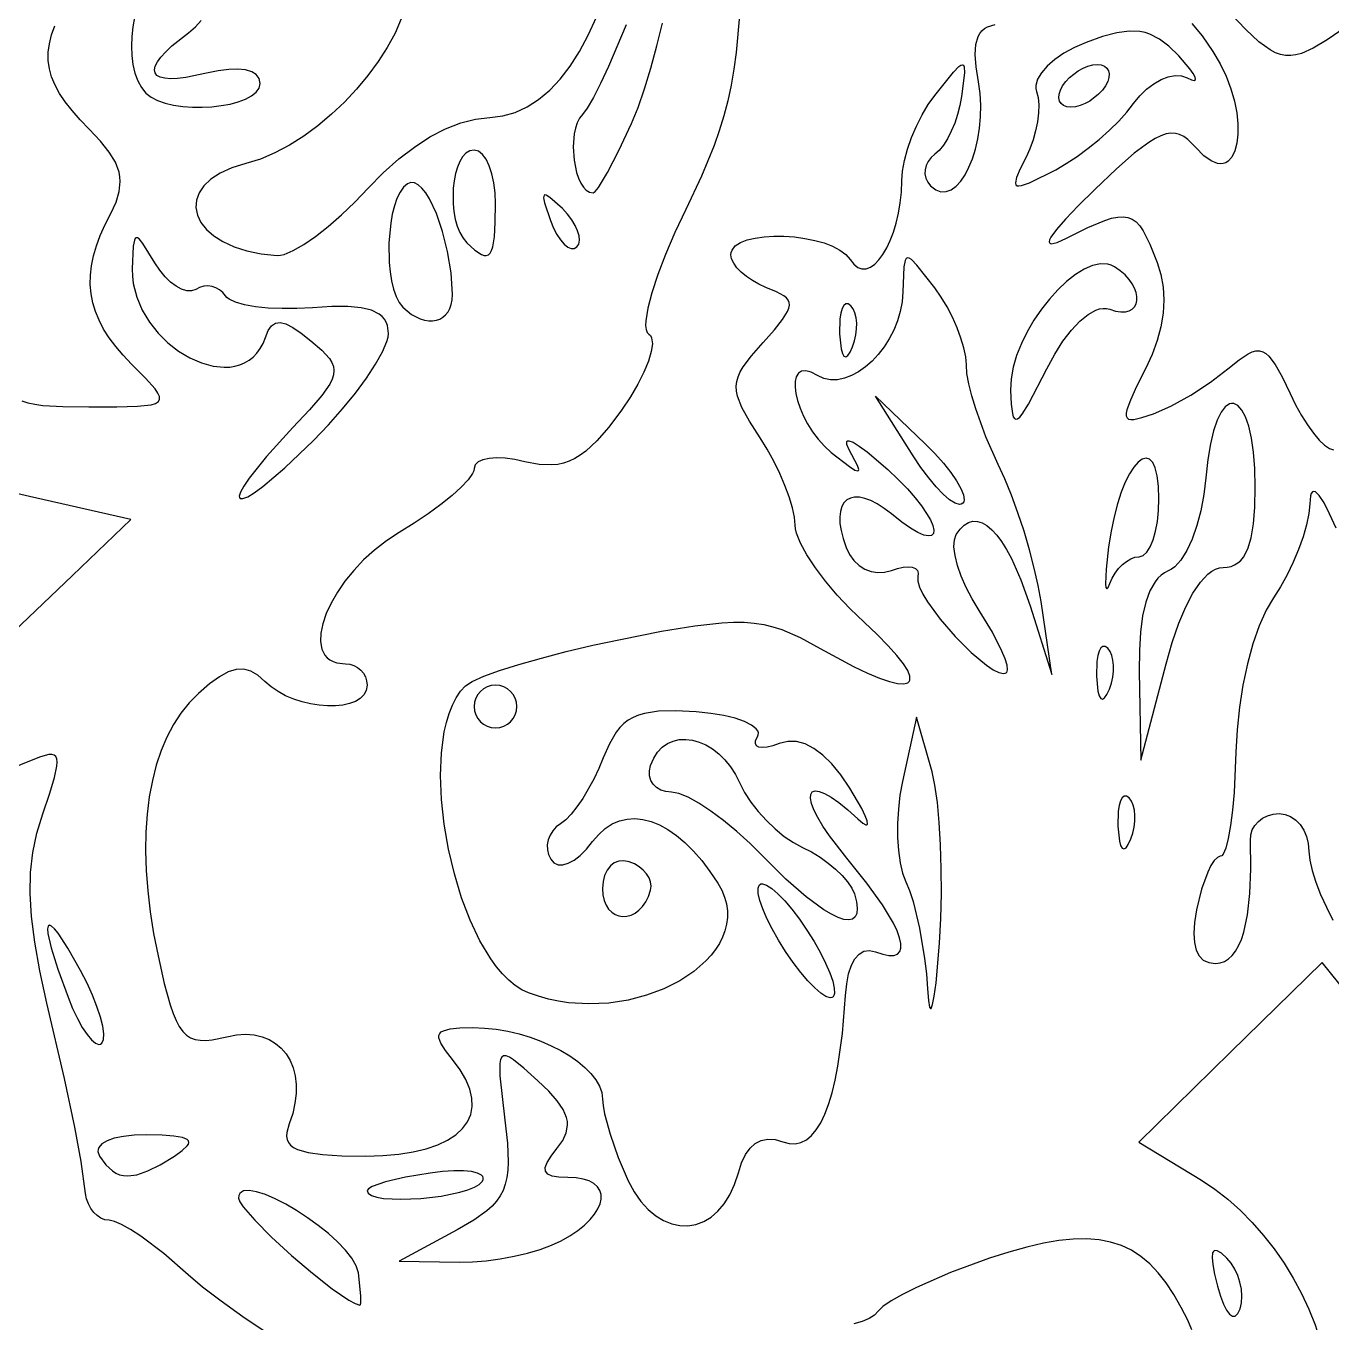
# Model space of a CAD drawing. Header units: millimetres. Extents: x -3.08 to 4.09, y 0 to 4.57.
# Drawn here: x -0.166 to 0.512, y 0.402 to 1.075 of the extents above; entities that cross this region are included whole.
import ezdxf

# ---------------------------------------------------------------- set-up
doc = ezdxf.new("R2010")
doc.units = ezdxf.units.MM

msp = doc.modelspace()

# ---------------------------------------------------------------- linework, layer by layer
at = {"flags": 128}
for points in [[(-0.109754, 1.079991), (-0.11063, 1.075067), (-0.111154, 1.070058), (-0.11131, 1.06506), (-0.111086, 1.06017), (-0.110467, 1.055485), (-0.109441, 1.051103), (-0.107992, 1.04712), (-0.106108, 1.043635), (-0.103775, 1.040743), (-0.101093, 1.038636), (-0.097715, 1.036897), (-0.093762, 1.035516), (-0.089352, 1.034483), (-0.084607, 1.033789), (-0.079646, 1.033423), (-0.074588, 1.033376), (-0.069554, 1.033637), (-0.064663, 1.034197), (-0.060036, 1.035045), (-0.055791, 1.036173), (-0.05205, 1.037569), (-0.048931, 1.039224), (-0.046555, 1.041129), (-0.045042, 1.043273), (-0.044511, 1.045646)], [(0.204339, 1.080961), (0.202652, 1.061832), (0.201458, 1.053097), (0.200003, 1.044772), (0.198266, 1.036753), (0.196227, 1.028932), (0.193864, 1.021203), (0.191157, 1.013461), (0.184629, 0.99751), (0.176475, 0.980229), (0.170851, 0.968332), (0.165987, 0.956996), (0.161965, 0.946486), (0.158863, 0.937066), (0.15676, 0.929001), (0.155735, 0.922557), (0.155652, 0.920025), (0.155869, 0.917998), (0.156394, 0.916509), (0.157239, 0.91559), (0.158109, 0.914802), (0.158712, 0.913696), (0.159149, 0.91061), (0.158607, 0.906495), (0.157142, 0.901512), (0.154813, 0.895822), (0.151677, 0.889588), (0.147791, 0.882971), (0.143212, 0.876132), (0.136541, 0.867239), (0.130402, 0.860153), (0.124584, 0.854762), (0.12173, 0.852668), (0.118878, 0.850956), (0.116002, 0.849613), (0.113076, 0.848624), (0.110074, 0.847975), (0.106969, 0.847653), (0.100348, 0.847934), (0.093003, 0.849354), (0.087698, 0.850475), (0.082749, 0.851118), (0.078265, 0.851298), (0.074354, 0.851029), (0.071124, 0.850326), (0.068683, 0.849203), (0.067139, 0.847675), (0.0666, 0.845757), (0.066399, 0.844596), (0.065807, 0.843234), (0.063532, 0.839975), (0.059935, 0.836116), (0.055177, 0.831793), (0.049416, 0.827143), (0.042811, 0.822302), (0.035524, 0.817405), (0.027712, 0.81259), (0.021099, 0.808286), (0.014937, 0.803497), (0.009267, 0.798328), (0.004133, 0.792885), (-0.000422, 0.787272), (-0.004356, 0.781594), (-0.007626, 0.775958), (-0.010188, 0.770468), (-0.011999, 0.76523), (-0.013018, 0.760349), (-0.0132, 0.75593), (-0.012503, 0.752078), (-0.010884, 0.748899), (-0.009716, 0.747595), (-0.008301, 0.746498), (-0.006633, 0.745622), (-0.004709, 0.74498), (-0.000066, 0.744451), (0.002166, 0.744224), (0.004248, 0.743574), (0.006135, 0.742547), (0.007781, 0.741187), (0.009141, 0.739541), (0.010168, 0.737654), (0.010818, 0.735572), (0.011045, 0.73334), (0.010624, 0.730655), (0.009418, 0.72836), (0.007513, 0.72645), (0.004993, 0.724923), (0.001945, 0.723776), (-0.001546, 0.723005), (-0.005395, 0.722607), (-0.009516, 0.72258), (-0.013823, 0.722919), (-0.018232, 0.723622), (-0.022657, 0.724685), (-0.027012, 0.726106), (-0.031211, 0.72788), (-0.03517, 0.730006), (-0.038803, 0.73248), (-0.042025, 0.735298), (-0.045711, 0.738513), (-0.049332, 0.740631), (-0.053006, 0.74163), (-0.056856, 0.741489), (-0.061002, 0.740185), (-0.065566, 0.737697), (-0.070667, 0.734001), (-0.076427, 0.729076), (-0.081219, 0.724244), (-0.085559, 0.718837), (-0.089446, 0.712874), (-0.092877, 0.706371), (-0.09585, 0.699349), (-0.09836, 0.691823), (-0.100407, 0.683812), (-0.101986, 0.675335), (-0.103096, 0.666408), (-0.103733, 0.65705), (-0.103895, 0.647279), (-0.10358, 0.637113), (-0.102783, 0.62657), (-0.101503, 0.615667), (-0.099738, 0.604422), (-0.097483, 0.592854), (-0.094242, 0.578479), (-0.091208, 0.567365), (-0.089683, 0.562929), (-0.088104, 0.559186), (-0.086439, 0.556094), (-0.084651, 0.553613), (-0.082707, 0.551701), (-0.080571, 0.550319), (-0.078209, 0.549424), (-0.075586, 0.548977), (-0.072668, 0.548936), (-0.069418, 0.54926), (-0.061788, 0.55084), (-0.056752, 0.551799), (-0.052007, 0.552099), (-0.047577, 0.551773), (-0.043485, 0.550853), (-0.039756, 0.549374), (-0.036413, 0.547367), (-0.033479, 0.544866), (-0.030978, 0.541904), (-0.028933, 0.538514), (-0.027369, 0.534728), (-0.026308, 0.530581), (-0.025775, 0.526104), (-0.025792, 0.52133), (-0.026384, 0.516294), (-0.027574, 0.511027), (-0.029386, 0.505562), (-0.030625, 0.501066), (-0.030721, 0.499135), (-0.030439, 0.497403), (-0.029758, 0.495862), (-0.028656, 0.494503), (-0.027112, 0.493315), (-0.025104, 0.492291), (-0.019614, 0.490697), (-0.012015, 0.489648), (-0.002134, 0.489072), (0.010198, 0.488896), (0.019222, 0.489141), (0.027503, 0.489863), (0.035023, 0.491042), (0.041763, 0.492659), (0.047706, 0.494695), (0.052833, 0.497128), (0.057128, 0.49994), (0.060573, 0.503111), (0.063148, 0.506621), (0.064838, 0.51045), (0.065623, 0.51458), (0.065487, 0.518989), (0.06441, 0.523659), (0.062376, 0.52857), (0.059367, 0.533701), (0.055364, 0.539034), (0.051707, 0.543696), (0.04935, 0.547424), (0.048355, 0.550313), (0.048387, 0.551473), (0.048783, 0.55246), (0.04955, 0.553285), (0.050696, 0.553962), (0.054155, 0.554915), (0.059223, 0.555417), (0.065962, 0.555562), (0.071995, 0.55534), (0.078049, 0.554693), (0.084066, 0.553653), (0.08999, 0.552251), (0.095764, 0.550517), (0.101332, 0.548484), (0.106638, 0.546182), (0.111625, 0.543642), (0.116236, 0.540895), (0.120416, 0.537973), (0.124108, 0.534906), (0.127255, 0.531726), (0.1298, 0.528464), (0.131689, 0.52515), (0.132863, 0.521816), (0.133267, 0.518493), (0.13354, 0.515089), (0.134322, 0.510795), (0.137194, 0.500232), (0.141447, 0.488196), (0.146642, 0.476076), (0.149756, 0.470288), (0.153206, 0.465326), (0.156932, 0.461186), (0.160875, 0.457864), (0.164977, 0.455356), (0.16918, 0.453657), (0.173424, 0.452763), (0.177651, 0.45267), (0.181802, 0.453373), (0.185818, 0.454869), (0.18964, 0.457153), (0.19321, 0.460221), (0.19647, 0.464068), (0.19936, 0.46869), (0.201821, 0.474083), (0.203795, 0.480243)], [(-0.044511, 1.045646), (-0.045002, 1.048233), (-0.046445, 1.05029), (-0.048788, 1.051808), (-0.051983, 1.052777), (-0.05598, 1.05319), (-0.060729, 1.053036), (-0.066182, 1.052307), (-0.072288, 1.050993), (-0.08295, 1.0488), (-0.087296, 1.048293), (-0.090981, 1.048164), (-0.093997, 1.048402), (-0.096341, 1.048996), (-0.098007, 1.049935), (-0.098992, 1.051208), (-0.099288, 1.052804), (-0.098893, 1.054712), (-0.0978, 1.05692), (-0.096005, 1.059419), (-0.093503, 1.062196), (-0.090289, 1.065241), (-0.081705, 1.07209), (-0.078066, 1.075126), (-0.075148, 1.078324)], [(0.028818, 1.079211), (0.025557, 1.071854), (0.021531, 1.064452), (0.016816, 1.057088), (0.011486, 1.049846), (0.005616, 1.042812), (-0.000719, 1.03607), (-0.007445, 1.029703), (-0.014487, 1.023798), (-0.02177, 1.018437), (-0.029219, 1.013705), (-0.03676, 1.009688), (-0.044317, 1.006468), (-0.051816, 1.004132), (-0.059096, 1.001883), (-0.065141, 0.999159), (-0.06998, 0.996042), (-0.073638, 0.992611), (-0.076145, 0.988948), (-0.077527, 0.985133), (-0.077812, 0.981248), (-0.077028, 0.977373), (-0.075202, 0.973589), (-0.072361, 0.969977), (-0.068533, 0.966617), (-0.063746, 0.963591), (-0.058027, 0.960979), (-0.051403, 0.958862), (-0.043902, 0.957321), (-0.035552, 0.956437), (-0.033904, 0.956533), (-0.031969, 0.95699), (-0.027339, 0.958916), (-0.021855, 0.962072), (-0.01571, 0.966316), (-0.009099, 0.971503), (-0.002214, 0.977492), (0.00475, 0.984138), (0.0116, 0.991298)], [(0.0116, 0.991298), (0.019471, 0.999364), (0.027495, 1.006521), (0.035601, 1.01273), (0.043717, 1.017948), (0.051772, 1.022133), (0.059696, 1.025244), (0.067417, 1.027239), (0.074864, 1.028076), (0.081509, 1.028842), (0.087945, 1.030665), (0.094157, 1.033519), (0.100129, 1.037378), (0.105847, 1.042217), (0.111296, 1.048011), (0.116461, 1.054733), (0.121326, 1.062357), (0.125878, 1.070859), (0.1301, 1.080213)], [(0.518748, 1.07472), (0.509531, 1.068298), (0.502267, 1.064054), (0.496073, 1.061302), (0.493253, 1.06052), (0.490551, 1.060152), (0.487918, 1.060213), (0.485304, 1.060715), (0.482658, 1.061673), (0.479932, 1.063101), (0.474037, 1.067419), (0.467221, 1.073782), (0.459087, 1.082298)], [(-0.111177, 0.900007), (-0.115566, 0.904617), (-0.119448, 0.909177), (-0.122826, 0.913707), (-0.125703, 0.918225), (-0.12808, 0.92275), (-0.129961, 0.9273), (-0.131348, 0.931893), (-0.132243, 0.936548), (-0.13265, 0.941284), (-0.132572, 0.94612), (-0.132009, 0.951073), (-0.130966, 0.956163), (-0.129445, 0.961408), (-0.127448, 0.966826), (-0.124979, 0.972436), (-0.122038, 0.978257), (-0.119253, 0.984166), (-0.117573, 0.989602), (-0.117042, 0.994738), (-0.117221, 0.997247), (-0.117703, 0.999746), (-0.119601, 1.0048), (-0.122779, 1.010073), (-0.12728, 1.015737), (-0.13315, 1.021965), (-0.137909, 1.026904), (-0.142063, 1.031623), (-0.145616, 1.036162), (-0.14857, 1.040564), (-0.150928, 1.044868), (-0.152693, 1.049117), (-0.153867, 1.05335), (-0.154453, 1.057609), (-0.154455, 1.061935), (-0.153875, 1.066369), (-0.152715, 1.070952), (-0.15098, 1.075725)], [(0.203795, 0.480243), (0.205442, 0.485381), (0.207461, 0.489634), (0.209844, 0.492998), (0.212583, 0.495467), (0.21567, 0.497035), (0.219096, 0.497698), (0.222853, 0.497449), (0.226934, 0.496284), (0.230216, 0.495385), (0.233342, 0.495263), (0.236309, 0.495911), (0.239115, 0.497326), (0.241759, 0.499502), (0.244237, 0.502433), (0.246548, 0.506115), (0.248689, 0.510543), (0.250658, 0.515711), (0.252453, 0.521615), (0.254071, 0.528248), (0.25551, 0.535607), (0.257843, 0.552478), (0.259434, 0.572187), (0.260033, 0.578308), (0.261063, 0.583562), (0.2625, 0.587914), (0.264319, 0.59133), (0.266497, 0.593772), (0.269008, 0.595207), (0.271828, 0.595598), (0.274934, 0.594909), (0.278787, 0.593642), (0.281976, 0.593035), (0.284507, 0.593071), (0.286385, 0.593731), (0.287616, 0.594996), (0.288205, 0.596848), (0.288158, 0.599269), (0.287481, 0.602239), (0.286179, 0.605742), (0.284259, 0.609757), (0.278584, 0.619253), (0.270502, 0.63058), (0.260059, 0.64359), (0.251051, 0.655161), (0.247654, 0.660208), (0.244983, 0.664716), (0.243026, 0.668649), (0.241775, 0.671973), (0.241219, 0.674651), (0.241347, 0.676649), (0.24215, 0.677931), (0.243618, 0.678462), (0.245741, 0.678206), (0.248508, 0.677129), (0.25191, 0.675195), (0.255936, 0.672368), (0.260577, 0.668613), (0.265823, 0.663896), (0.268403, 0.661715), (0.270062, 0.66086), (0.270551, 0.660909), (0.270817, 0.661264), (0.270686, 0.662863), (0.269685, 0.665589), (0.267832, 0.669378), (0.261642, 0.679882), (0.256961, 0.686713), (0.252291, 0.69243), (0.247641, 0.697028), (0.243021, 0.7005), (0.238441, 0.702838), (0.233912, 0.704038), (0.229443, 0.704092), (0.225045, 0.702993), (0.221628, 0.701842), (0.218688, 0.701172), (0.216272, 0.700968), (0.214427, 0.701217), (0.213199, 0.701903), (0.212635, 0.703014), (0.212781, 0.704535), (0.213684, 0.706451), (0.214129, 0.707507), (0.214174, 0.708562), (0.213835, 0.709609), (0.213129, 0.710641), (0.210677, 0.712634), (0.206951, 0.714489), (0.20208, 0.716153), (0.196195, 0.717572), (0.189427, 0.718694), (0.181906, 0.719465), (0.171192, 0.719996), (0.162344, 0.719782), (0.155098, 0.718694), (0.151993, 0.71778), (0.149191, 0.716599), (0.146657, 0.715133), (0.144359, 0.713366), (0.142264, 0.711283), (0.14034, 0.708865), (0.136869, 0.702965), (0.133684, 0.695534), (0.131395, 0.690021), (0.128789, 0.684583), (0.122984, 0.6745), (0.119967, 0.670134), (0.116994, 0.666406), (0.114157, 0.663455), (0.111545, 0.661423), (0.109279, 0.659712), (0.107433, 0.65768), (0.106028, 0.655405), (0.105085, 0.65296), (0.104626, 0.650422), (0.104672, 0.647867), (0.105244, 0.64537), (0.106364, 0.643007), (0.108071, 0.641109), (0.110208, 0.640137), (0.112705, 0.640062), (0.115491, 0.640854), (0.118497, 0.642484), (0.121651, 0.644925), (0.124885, 0.648145), (0.128128, 0.652118), (0.131312, 0.655882), (0.134717, 0.658928), (0.138323, 0.661266), (0.142105, 0.662901), (0.146043, 0.663841), (0.150113, 0.664094), (0.154293, 0.663667), (0.158561, 0.662567), (0.162893, 0.660803), (0.167269, 0.658382), (0.171666, 0.65531), (0.17606, 0.651596), (0.18043, 0.647247), (0.184753, 0.642271), (0.189007, 0.636674), (0.19317, 0.630465), (0.195163, 0.62688), (0.196635, 0.623299), (0.197605, 0.619733), (0.198092, 0.616193), (0.198117, 0.612691), (0.197698, 0.609239), (0.196854, 0.605846), (0.195607, 0.602525), (0.193973, 0.599287), (0.191975, 0.596143), (0.18963, 0.593104), (0.186958, 0.590182), (0.180712, 0.584733), (0.173392, 0.579885), (0.165154, 0.575729), (0.156154, 0.572355), (0.146548, 0.569853), (0.13649, 0.568313), (0.126137, 0.567825), (0.115645, 0.568479), (0.110395, 0.569263), (0.105169, 0.570366), (0.099985, 0.5718), (0.094864, 0.573576), (0.091349, 0.575234), (0.087924, 0.577455), (0.084595, 0.580204), (0.081369, 0.583447), (0.078254, 0.587148), (0.075258, 0.591274), (0.069646, 0.600656), (0.064593, 0.611314), (0.060154, 0.622971), (0.056388, 0.635346), (0.05335, 0.648161), (0.0511, 0.661137), (0.049692, 0.673995), (0.049186, 0.686457), (0.049638, 0.698242), (0.051105, 0.709073), (0.052237, 0.714043), (0.053644, 0.71867), (0.055334, 0.722919), (0.057314, 0.726755), (0.05959, 0.730143), (0.06217, 0.733048), (0.065611, 0.73529), (0.0716, 0.737948), (0.079807, 0.740925), (0.089903, 0.744121), (0.101557, 0.747439), (0.114439, 0.750779), (0.128221, 0.754043), (0.142573, 0.757132), (0.163861, 0.761317), (0.18112, 0.764212), (0.195174, 0.765781), (0.201258, 0.766056), (0.206849, 0.765986), (0.212051, 0.765565), (0.216968, 0.76479), (0.221702, 0.763654), (0.226356, 0.762155), (0.235838, 0.758045), (0.246239, 0.752423), (0.263564, 0.743078), (0.270782, 0.739652), (0.277014, 0.737044), (0.282245, 0.735245), (0.28646, 0.734244), (0.28964, 0.734033), (0.291771, 0.7346), (0.292437, 0.735174), (0.292835, 0.735938), (0.292817, 0.738036), (0.291701, 0.740885), (0.28947, 0.744474), (0.286108, 0.748795), (0.281598, 0.753837), (0.275925, 0.759592), (0.269073, 0.766048), (0.26188, 0.772978), (0.255169, 0.78014), (0.249089, 0.787329), (0.243784, 0.794337), (0.239403, 0.800958), (0.236092, 0.806986), (0.233998, 0.812214), (0.233453, 0.814464), (0.233267, 0.816437), (0.232897, 0.820553), (0.231835, 0.825486), (0.230157, 0.831048), (0.227937, 0.837054), (0.22525, 0.843316), (0.222169, 0.84965), (0.218771, 0.855868), (0.215128, 0.861784), (0.209598, 0.870474), (0.205673, 0.877527), (0.203368, 0.883401), (0.202828, 0.886039), (0.202698, 0.888555), (0.20298, 0.891006), (0.203675, 0.893449), (0.204787, 0.895942), (0.206316, 0.898542), (0.210633, 0.904293), (0.216642, 0.911159), (0.222538, 0.917825), (0.226776, 0.923114), (0.22937, 0.927273), (0.230054, 0.929008), (0.230331, 0.930554), (0.230204, 0.931941), (0.229674, 0.933203), (0.228742, 0.934369), (0.22741, 0.93547), (0.223552, 0.937604), (0.218114, 0.939854), (0.214462, 0.941456), (0.211055, 0.943342), (0.207967, 0.945443), (0.205274, 0.947689), (0.203049, 0.950011), (0.201368, 0.95234), (0.200305, 0.954607), (0.199934, 0.956743), (0.200086, 0.958035), (0.200529, 0.959232), (0.20222, 0.961344), (0.204866, 0.963084), (0.208326, 0.964458), (0.212457, 0.96547), (0.217118, 0.966128), (0.222168, 0.966436), (0.227465, 0.966399), (0.232868, 0.966023), (0.238235, 0.965315), (0.243426, 0.964278), (0.248297, 0.962919), (0.252708, 0.961242), (0.256518, 0.959255), (0.259585, 0.956962), (0.261767, 0.954368), (0.263701, 0.951837), (0.26576, 0.950224), (0.267911, 0.949478), (0.270119, 0.949547), (0.27235, 0.95038), (0.27457, 0.951924), (0.276745, 0.954127), (0.27884, 0.956939), (0.280822, 0.960307), (0.282656, 0.964179), (0.284308, 0.968504), (0.285744, 0.973229), (0.286929, 0.978304), (0.28783, 0.983676), (0.288413, 0.989293), (0.288642, 0.995104), (0.289024, 1.00014), (0.290049, 1.005689), (0.291647, 1.011569), (0.293748, 1.017597), (0.296282, 1.023591), (0.299179, 1.029369), (0.302369, 1.034749), (0.305781, 1.039548), (0.315445, 1.051505), (0.318338, 1.054471), (0.319369, 1.055198), (0.320147, 1.05542), (0.320694, 1.055135), (0.321029, 1.054344), (0.321138, 1.051236), (0.31967, 1.038896), (0.318831, 1.034273), (0.317623, 1.029656), (0.316103, 1.025166), (0.314328, 1.020927), (0.312354, 1.017061), (0.310238, 1.013692), (0.308038, 1.010943), (0.305809, 1.008937), (0.303818, 1.007209), (0.3023, 1.005256), (0.301264, 1.003146), (0.300718, 1.000946), (0.300673, 0.998723), (0.301137, 0.996545), (0.302119, 0.994478), (0.303628, 0.99259), (0.306299, 0.990515), (0.308989, 0.989534), (0.311664, 0.989568), (0.314285, 0.990538), (0.316818, 0.992366), (0.319226, 0.994972), (0.321472, 0.998278), (0.323521, 1.002205), (0.325335, 1.006673), (0.326879, 1.011605), (0.328117, 1.016921), (0.329011, 1.022543), (0.329526, 1.028391), (0.329626, 1.034387), (0.329274, 1.040452), (0.328434, 1.046507), (0.327229, 1.054332), (0.326761, 1.060795), (0.327076, 1.065998), (0.32822, 1.070045), (0.329118, 1.071667), (0.33024, 1.073038), (0.331593, 1.074172), (0.333182, 1.075081), (0.337092, 1.076277)], [(0.145566, 1.076077), (0.136455, 1.054609), (0.132286, 1.045686), (0.128551, 1.038357), (0.125381, 1.032914), (0.122906, 1.029646), (0.121385, 1.027716), (0.120162, 1.025331), (0.119227, 1.022569), (0.11857, 1.019511), (0.118043, 1.012827), (0.118496, 1.005922), (0.119843, 0.999434), (0.120824, 0.996548), (0.121996, 0.994007), (0.123348, 0.991891), (0.12487, 0.99028), (0.12655, 0.989255), (0.128378, 0.988896), (0.129479, 0.989633), (0.131144, 0.991745), (0.135835, 0.999503), (0.141794, 1.010985), (0.148364, 1.025007)], [(0.148364, 1.025007), (0.151735, 1.033281), (0.155118, 1.042973), (0.158423, 1.05373), (0.161559, 1.065198), (0.164434, 1.077024)], [(0.409017, 1.035284), (0.412227, 1.03928), (0.41574, 1.042721), (0.419442, 1.045552), (0.423218, 1.047717), (0.426956, 1.049161), (0.430541, 1.049829), (0.433858, 1.049667), (0.436795, 1.048618), (0.439075, 1.047533), (0.440511, 1.047259), (0.441122, 1.047747), (0.440923, 1.048953), (0.439935, 1.050828), (0.438174, 1.053327), (0.432406, 1.060007), (0.427295, 1.065021), (0.422398, 1.068785), (0.417479, 1.071333), (0.414938, 1.072163), (0.412302, 1.072701), (0.40663, 1.072923), (0.400226, 1.072034), (0.392856, 1.070069), (0.384281, 1.067062), (0.378234, 1.064442), (0.372789, 1.061452), (0.36805, 1.058196), (0.364123, 1.054781), (0.361114, 1.051309), (0.359127, 1.047886), (0.358268, 1.044616), (0.358294, 1.043071), (0.358642, 1.041604), (0.359423, 1.03841), (0.35974, 1.034631), (0.359614, 1.030407), (0.359069, 1.025876), (0.358127, 1.02118), (0.35681, 1.016457), (0.355141, 1.011848), (0.353142, 1.007493), (0.350123, 1.001421), (0.348258, 0.99696), (0.347674, 0.994056), (0.347904, 0.993169), (0.348503, 0.992651), (0.349488, 0.992494), (0.350874, 0.992691), (0.354916, 0.99412), (0.368531, 1.000923), (0.37402, 1.004099), (0.379718, 1.007876), (0.385461, 1.012114), (0.391081, 1.016672), (0.396413, 1.021408), (0.401291, 1.026183), (0.405547, 1.030855), (0.409017, 1.035284)], [(0.439178, 1.076792), (0.444493, 1.070462), (0.45017, 1.062312), (0.45394, 1.055933), (0.457037, 1.04944), (0.45948, 1.042952), (0.461291, 1.036586), (0.46249, 1.03046), (0.463099, 1.02469), (0.463138, 1.019395), (0.462628, 1.014692), (0.46159, 1.010699), (0.460045, 1.007532), (0.458014, 1.00531), (0.456823, 1.00459), (0.455518, 1.00415), (0.454101, 1.004005), (0.452576, 1.004169), (0.449212, 1.005486), (0.445444, 1.008216), (0.441295, 1.012479), (0.437088, 1.016711), (0.435002, 1.018193), (0.432871, 1.019231), (0.430656, 1.019806), (0.428314, 1.019902), (0.425804, 1.019501), (0.423085, 1.018587), (0.420115, 1.017141), (0.416852, 1.015148), (0.409285, 1.009448), (0.400052, 1.001349), (0.388823, 0.990715), (0.380277, 0.982264), (0.373635, 0.975296), (0.368905, 0.969826), (0.366093, 0.965866), (0.36541, 0.964457), (0.365209, 0.963432), (0.365492, 0.962791), (0.36626, 0.962537), (0.369254, 0.963196), (0.374198, 0.965423), (0.385272, 0.970892), (0.393977, 0.974585), (0.397578, 0.975728), (0.400753, 0.976383), (0.403556, 0.976534), (0.406043, 0.976166), (0.408269, 0.975266), (0.410288, 0.973817), (0.412157, 0.971806), (0.41393, 0.969216), (0.41741, 0.962245), (0.42117, 0.952784), (0.423105, 0.946508), (0.424267, 0.940013), (0.424657, 0.933319), (0.424279, 0.926444), (0.423135, 0.919408), (0.421227, 0.91223), (0.418557, 0.904928), (0.415128, 0.897521), (0.410511, 0.888315), (0.407288, 0.881313), (0.405495, 0.876311), (0.405146, 0.874497), (0.405168, 0.873107), (0.405566, 0.872116), (0.406343, 0.871499), (0.407505, 0.871229), (0.409056, 0.871282), (0.413343, 0.872255), (0.419239, 0.874215), (0.428343, 0.878202), (0.438663, 0.883923), (0.448931, 0.890613), (0.457878, 0.897507), (0.463706, 0.902261), (0.468491, 0.90541), (0.470576, 0.90635), (0.4725, 0.90685), (0.474296, 0.906895), (0.475998, 0.906474), (0.477639, 0.905572), (0.479252, 0.904176), (0.482529, 0.899852), (0.486093, 0.893396), (0.490212, 0.884701), (0.49307, 0.878847), (0.496106, 0.873386), (0.499225, 0.868438), (0.502335, 0.864121), (0.505342, 0.860556), (0.508155, 0.857861), (0.510679, 0.856157), (0.512823, 0.855562)], [(0.372156, 1.044451), (0.373762, 1.046683), (0.375699, 1.048765), (0.380267, 1.052298), (0.382752, 1.053658), (0.385273, 1.054685), (0.387756, 1.055335), (0.390128, 1.055562), (0.39222, 1.055335), (0.393902, 1.054685), (0.395155, 1.053658), (0.395962, 1.052298), (0.396305, 1.050652), (0.396167, 1.048765), (0.395531, 1.046683), (0.394378, 1.044451), (0.392771, 1.042219), (0.390834, 1.040137), (0.38626, 1.036604), (0.383772, 1.035244), (0.381249, 1.034217), (0.378765, 1.033567), (0.376392, 1.03334), (0.374301, 1.033567), (0.372621, 1.034217), (0.37137, 1.035244), (0.370566, 1.036604), (0.370225, 1.03825), (0.370365, 1.040137), (0.371003, 1.042219), (0.372156, 1.044451)], [(0.077712, 0.98334), (0.077485, 0.98892), (0.076835, 0.994126), (0.075807, 0.998843), (0.074448, 1.002958), (0.072802, 1.006357), (0.070915, 1.008926), (0.068832, 1.010551), (0.0666, 1.011118), (0.064386, 1.010704), (0.062403, 1.009522), (0.06066, 1.007662), (0.059162, 1.005215), (0.057916, 1.002271), (0.056931, 0.998921), (0.056212, 0.995256), (0.055767, 0.991364), (0.055726, 0.983267), (0.056143, 0.979241), (0.056862, 0.975352), (0.05789, 0.971689), (0.059232, 0.968344), (0.060898, 0.965405), (0.062892, 0.962965), (0.067046, 0.95913), (0.070376, 0.956889), (0.071757, 0.956402), (0.072964, 0.956356), (0.074007, 0.956767), (0.074896, 0.957647), (0.075641, 0.959012), (0.076253, 0.960876), (0.077119, 0.966158), (0.077577, 0.973608), (0.077712, 0.98334)], [(0.055337, 0.936118), (0.054622, 0.947353), (0.052866, 0.95845), (0.050276, 0.968901), (0.047055, 0.978196), (0.043412, 0.985828), (0.041496, 0.988861), (0.039551, 0.991288), (0.037604, 0.993044), (0.03568, 0.994068), (0.033804, 0.994294), (0.032003, 0.993659), (0.029962, 0.99189), (0.028153, 0.989314), (0.02658, 0.986042), (0.025248, 0.982182), (0.024161, 0.977844), (0.023323, 0.973135), (0.022411, 0.963041), (0.022545, 0.952774), (0.023015, 0.947847), (0.023759, 0.943202), (0.024781, 0.93895), (0.026086, 0.935198), (0.027677, 0.932056), (0.029559, 0.929632), (0.034119, 0.92585), (0.038672, 0.923475), (0.040888, 0.9228), (0.043032, 0.922459), (0.045081, 0.922446), (0.04701, 0.922755), (0.048797, 0.92338), (0.050418, 0.924316), (0.051849, 0.925556), (0.053067, 0.927095), (0.054048, 0.928926), (0.054769, 0.931044), (0.055206, 0.933443), (0.055337, 0.936118)], [(0.11242, 0.980743), (0.105971, 0.986591), (0.10404, 0.987734), (0.103386, 0.987848), (0.102934, 0.987652), (0.102624, 0.986318), (0.103084, 0.983704), (0.106198, 0.974521), (0.107851, 0.970645), (0.109638, 0.967275), (0.111502, 0.964467), (0.113387, 0.962277), (0.115236, 0.960762), (0.116993, 0.959978), (0.118601, 0.95998), (0.120003, 0.960826), (0.12097, 0.962354), (0.121328, 0.964319), (0.121108, 0.966641), (0.120342, 0.969238), (0.119059, 0.972028), (0.11729, 0.97493), (0.115067, 0.977862), (0.11242, 0.980743)], [(0.022156, 0.915826), (0.021648, 0.919988), (0.020995, 0.921777), (0.020061, 0.923378), (0.018834, 0.924794), (0.017303, 0.926029), (0.013281, 0.927972), (0.007902, 0.929238), (0.001074, 0.929857), (-0.007297, 0.929863), (-0.017302, 0.929284), (-0.025348, 0.928851), (-0.033081, 0.928813), (-0.040315, 0.929147), (-0.046865, 0.929826), (-0.052545, 0.930826), (-0.05717, 0.93212), (-0.060553, 0.933684), (-0.061722, 0.93456), (-0.062511, 0.935493), (-0.063865, 0.937242), (-0.065509, 0.938639), (-0.067381, 0.939668), (-0.069417, 0.940317), (-0.071553, 0.940573), (-0.073726, 0.94042), (-0.075872, 0.939847), (-0.077927, 0.93884), (-0.080104, 0.93804), (-0.082586, 0.938072), (-0.085286, 0.938878), (-0.08812, 0.940402), (-0.091, 0.942588), (-0.093839, 0.945379), (-0.096552, 0.948718), (-0.099052, 0.952548), (-0.105305, 0.96266), (-0.107341, 0.965063), (-0.108133, 0.96559), (-0.108792, 0.965661), (-0.10933, 0.965275), (-0.109762, 0.964426), (-0.110357, 0.961332), (-0.110844, 0.949451), (-0.110733, 0.945661), (-0.110298, 0.941945), (-0.108532, 0.934774), (-0.1057, 0.92802), (-0.101955, 0.921759), (-0.097451, 0.916071), (-0.092341, 0.911036), (-0.086779, 0.906731), (-0.080919, 0.903236), (-0.074913, 0.900629), (-0.068915, 0.898991), (-0.063078, 0.898398), (-0.060269, 0.898519), (-0.057557, 0.898932), (-0.054962, 0.899645), (-0.052504, 0.900669), (-0.050201, 0.902014), (-0.048073, 0.903689), (-0.046139, 0.905706), (-0.044418, 0.908072), (-0.042929, 0.910799), (-0.041691, 0.913896), (-0.040238, 0.917404), (-0.038538, 0.919863), (-0.0365, 0.921264), (-0.034035, 0.921602), (-0.031053, 0.920869), (-0.027465, 0.919058), (-0.02318, 0.916161), (-0.018108, 0.912173), (-0.012388, 0.907193), (-0.008462, 0.90286), (-0.007199, 0.900806), (-0.006417, 0.898757), (-0.006127, 0.896662), (-0.006339, 0.894468), (-0.007064, 0.892124), (-0.008313, 0.889577), (-0.012426, 0.883666), (-0.018764, 0.876318), (-0.027413, 0.867118), (-0.041148, 0.852097), (-0.050157, 0.840862), (-0.052955, 0.836706), (-0.054651, 0.833545), (-0.05527, 0.831398), (-0.055184, 0.830709), (-0.054839, 0.830279), (-0.053384, 0.830207), (-0.050931, 0.831196), (-0.047507, 0.833265), (-0.043138, 0.836428), (-0.031669, 0.846108), (-0.016733, 0.860368), (-0.008921, 0.868518), (-0.001633, 0.876775), (0.004971, 0.884912), (0.010732, 0.892701), (0.015491, 0.899914), (0.019087, 0.906325), (0.021362, 0.911705), (0.021954, 0.913937), (0.022156, 0.915826)], [(0.328753, 0.772187), (0.325148, 0.778124), (0.322052, 0.784096), (0.319515, 0.789942), (0.317585, 0.7955), (0.31631, 0.800607), (0.31574, 0.805101), (0.315922, 0.808821), (0.316906, 0.811604), (0.318929, 0.814416), (0.321057, 0.816489), (0.32328, 0.817836), (0.325584, 0.818467), (0.327957, 0.818394), (0.330389, 0.817629), (0.332867, 0.816184), (0.335378, 0.814069), (0.337912, 0.811297), (0.340456, 0.807879), (0.342998, 0.803826), (0.345527, 0.799151), (0.350496, 0.787977), (0.355267, 0.774451), (0.366517, 0.738896), (0.36092, 0.776798), (0.359456, 0.785091), (0.357437, 0.794139), (0.354953, 0.80365), (0.352095, 0.813333), (0.348954, 0.822896), (0.345621, 0.832048), (0.342186, 0.840497), (0.338739, 0.847951), (0.332299, 0.862307), (0.327026, 0.876828), (0.324997, 0.883621), (0.323464, 0.88982), (0.322494, 0.895214), (0.322156, 0.89959), (0.321823, 0.903723), (0.320868, 0.908431), (0.319358, 0.913549), (0.317361, 0.918913), (0.314943, 0.924359), (0.312172, 0.929723), (0.309114, 0.934841), (0.305837, 0.939548), (0.296537, 0.951401), (0.29363, 0.954291), (0.292531, 0.954968), (0.291639, 0.955128), (0.29093, 0.954769), (0.290381, 0.953888), (0.289672, 0.950548), (0.28917, 0.937479), (0.288792, 0.932359), (0.287844, 0.927316), (0.286381, 0.922403), (0.284456, 0.917671), (0.282123, 0.913173), (0.279435, 0.908962), (0.276446, 0.90509), (0.27321, 0.901609), (0.26978, 0.898572), (0.266211, 0.896032), (0.262555, 0.89404), (0.258867, 0.892649), (0.2552, 0.891912), (0.251608, 0.89188), (0.248145, 0.892608), (0.244864, 0.894146), (0.241533, 0.895849), (0.238788, 0.896534), (0.236612, 0.8963), (0.234987, 0.895243), (0.233895, 0.893463), (0.233319, 0.891057), (0.233241, 0.888124), (0.233644, 0.88476), (0.23451, 0.881065), (0.235821, 0.877136), (0.23756, 0.873072), (0.23971, 0.86897), (0.242252, 0.864928), (0.245169, 0.861045), (0.248444, 0.857418), (0.252059, 0.854146), (0.261503, 0.846797), (0.264287, 0.845023), (0.265864, 0.844531), (0.26622, 0.844768), (0.266298, 0.845329), (0.265653, 0.847427), (0.261378, 0.855562), (0.260078, 0.858361), (0.260029, 0.85991), (0.260449, 0.860229), (0.26115, 0.860252), (0.263359, 0.859429), (0.266574, 0.857482), (0.270712, 0.854455), (0.281434, 0.845326), (0.28683, 0.840196), (0.291544, 0.835296), (0.295569, 0.830682), (0.298902, 0.826411), (0.301538, 0.822537), (0.303473, 0.819118), (0.304702, 0.816209), (0.30522, 0.813866), (0.305024, 0.812145), (0.304109, 0.811103), (0.30247, 0.810795), (0.300104, 0.811277), (0.297004, 0.812606), (0.293168, 0.814836), (0.288591, 0.818026), (0.283267, 0.822229), (0.279484, 0.825143), (0.275914, 0.827454), (0.272577, 0.829175), (0.269494, 0.830323), (0.266685, 0.830913), (0.264171, 0.830959), (0.261973, 0.830477), (0.260111, 0.829482), (0.258605, 0.82799), (0.257476, 0.826015), (0.256745, 0.823573), (0.256431, 0.820678), (0.256556, 0.817347), (0.25714, 0.813593), (0.258204, 0.809433), (0.259767, 0.804882), (0.261541, 0.801212), (0.263802, 0.798083), (0.26647, 0.795535), (0.26947, 0.793607), (0.272723, 0.79234), (0.276152, 0.791772), (0.279678, 0.791944), (0.283225, 0.792896), (0.286474, 0.793967), (0.2894, 0.794588), (0.291947, 0.794772), (0.294059, 0.794531), (0.295678, 0.79388), (0.296749, 0.792833), (0.297214, 0.791403), (0.297017, 0.789604), (0.296982, 0.787249), (0.297883, 0.784206), (0.299602, 0.7806), (0.302022, 0.776559), (0.308498, 0.767673), (0.316371, 0.758557), (0.324706, 0.75022), (0.332564, 0.743672), (0.336021, 0.741384), (0.339008, 0.739922), (0.341407, 0.739411), (0.342349, 0.739553), (0.3431, 0.739979), (0.343582, 0.741316), (0.343296, 0.743685), (0.342301, 0.746956), (0.340656, 0.750994), (0.335651, 0.760848), (0.328753, 0.772187)], [(0.396559, 0.928479), (0.399641, 0.92751), (0.402359, 0.927078), (0.404707, 0.927134), (0.40668, 0.92763), (0.408272, 0.928519), (0.409477, 0.929753), (0.41029, 0.931284), (0.410706, 0.933064), (0.41072, 0.935045), (0.410324, 0.93718), (0.409515, 0.939421), (0.408287, 0.941719), (0.406634, 0.944027), (0.404551, 0.946298), (0.402033, 0.948483), (0.399073, 0.950534), (0.397401, 0.951371), (0.395621, 0.951897), (0.391778, 0.952068), (0.387628, 0.951151), (0.383258, 0.949246), (0.378756, 0.946457), (0.374205, 0.942884), (0.369694, 0.938631), (0.365309, 0.9338), (0.361135, 0.928492), (0.357258, 0.92281), (0.353766, 0.916856), (0.350745, 0.910732), (0.348279, 0.904539), (0.346457, 0.898381), (0.345364, 0.89236), (0.345087, 0.886576), (0.345421, 0.879296), (0.346051, 0.874324), (0.346521, 0.872729), (0.347117, 0.871742), (0.347857, 0.871374), (0.34876, 0.871633), (0.349843, 0.872532), (0.351122, 0.87408), (0.354344, 0.879164), (0.363934, 0.897576), (0.368035, 0.905162), (0.372317, 0.911862), (0.376686, 0.917586), (0.381048, 0.922246), (0.385311, 0.925754), (0.389379, 0.928021), (0.391311, 0.928662), (0.39316, 0.928959), (0.394913, 0.928902), (0.396559, 0.928479)], [(0.262198, 0.930326), (0.260866, 0.93124), (0.259659, 0.931253), (0.2586, 0.930423), (0.257713, 0.92881), (0.257022, 0.926476), (0.256551, 0.92348), (0.256364, 0.915743), (0.257137, 0.907988), (0.257785, 0.905595), (0.258588, 0.904212), (0.259533, 0.90385), (0.260605, 0.904524), (0.261789, 0.906248), (0.263073, 0.909034), (0.264108, 0.912099), (0.264809, 0.915223), (0.26518, 0.918319), (0.265224, 0.9213), (0.264944, 0.924079), (0.264344, 0.926568), (0.263428, 0.928679), (0.262198, 0.930326)], [(-0.16814, 0.881013), (-0.165095, 0.879982), (-0.161488, 0.879189), (-0.157272, 0.878606), (-0.14683, 0.877951), (-0.1334, 0.877784), (-0.118773, 0.877828), (-0.108052, 0.878132), (-0.100978, 0.878956), (-0.098726, 0.879645), (-0.097288, 0.880562), (-0.096632, 0.88174), (-0.096724, 0.88321), (-0.097533, 0.885006), (-0.099025, 0.887159), (-0.103929, 0.892672), (-0.111177, 0.900007)], [(0.294545, 0.852437), (0.275031, 0.88334), (0.300753, 0.858646), (0.305791, 0.853558), (0.310248, 0.848567), (0.314042, 0.843799), (0.317093, 0.839382), (0.319322, 0.835441), (0.320648, 0.832103), (0.320989, 0.829494), (0.320766, 0.828504), (0.320267, 0.827743), (0.319533, 0.82727), (0.318621, 0.827126), (0.316314, 0.827769), (0.313454, 0.829572), (0.310146, 0.832434), (0.306495, 0.836252), (0.302607, 0.840926), (0.298588, 0.846355), (0.294545, 0.852437)], [(0.455489, 0.794451), (0.457629, 0.794593), (0.459607, 0.795026), (0.461427, 0.795756), (0.463092, 0.796794), (0.464605, 0.798145), (0.465969, 0.79982), (0.468265, 0.80417), (0.470006, 0.809909), (0.471218, 0.817103), (0.471926, 0.825818), (0.472156, 0.836118), (0.471916, 0.845839), (0.471234, 0.854355), (0.470166, 0.861655), (0.468766, 0.867728), (0.467091, 0.872564), (0.465197, 0.876152), (0.463139, 0.878481), (0.460974, 0.879541), (0.459868, 0.879592), (0.458756, 0.879321), (0.456541, 0.877811), (0.454386, 0.874999), (0.452345, 0.870876), (0.450476, 0.865429), (0.448832, 0.85865), (0.447471, 0.850526), (0.446448, 0.841048), (0.445415, 0.832259), (0.443843, 0.823903), (0.441802, 0.816155), (0.439361, 0.809189), (0.436591, 0.803179), (0.433561, 0.7983), (0.430342, 0.794726), (0.428683, 0.793483), (0.427003, 0.792632), (0.42509, 0.791714), (0.423305, 0.790477), (0.421648, 0.788923), (0.420119, 0.787053), (0.417449, 0.78237), (0.415297, 0.776441), (0.413666, 0.769275), (0.41256, 0.760886), (0.411981, 0.751283), (0.411934, 0.740479), (0.412823, 0.694451), (0.425823, 0.744451), (0.429002, 0.755572), (0.432419, 0.765447), (0.43603, 0.774004), (0.439791, 0.78117), (0.443661, 0.786871), (0.447596, 0.791033), (0.449575, 0.792515), (0.451553, 0.793584), (0.453527, 0.794233), (0.455489, 0.794451)], [(0.41185, 0.800007), (0.41392, 0.800619), (0.415851, 0.802374), (0.417601, 0.805148), (0.419128, 0.808819), (0.420389, 0.813263), (0.421343, 0.818358), (0.421946, 0.82398), (0.422156, 0.830007), (0.421927, 0.836689), (0.421274, 0.842049), (0.420248, 0.846136), (0.4189, 0.848996), (0.41728, 0.850679), (0.415438, 0.851232), (0.413426, 0.850704), (0.411295, 0.849142), (0.409094, 0.846595), (0.406876, 0.84311), (0.404689, 0.838737), (0.402586, 0.833522), (0.400616, 0.827515), (0.398831, 0.820762), (0.397281, 0.813313), (0.396017, 0.805215), (0.394722, 0.793499), (0.394406, 0.785994), (0.394609, 0.784017), (0.395048, 0.783326), (0.395722, 0.784001), (0.396628, 0.786118), (0.397828, 0.788908), (0.399354, 0.791511), (0.401144, 0.793869), (0.403135, 0.795927), (0.405264, 0.797626), (0.407468, 0.798911), (0.409684, 0.799723), (0.41185, 0.800007)], [(-0.172288, 0.761118), (-0.141913, 0.790229), (-0.111525, 0.819354), (-0.164136, 0.831243), (-0.20491, 0.840553)], [(0.514078, 0.814834), (0.510762, 0.822328), (0.507841, 0.828001), (0.505352, 0.831807), (0.50333, 0.833702), (0.502505, 0.833919), (0.50181, 0.833642), (0.501249, 0.832865), (0.500828, 0.831583), (0.50042, 0.827479), (0.499944, 0.822418), (0.498775, 0.81666), (0.496991, 0.810405), (0.494668, 0.803854), (0.491884, 0.797206), (0.488715, 0.790662), (0.485238, 0.784423), (0.481531, 0.778687), (0.477721, 0.772215), (0.474171, 0.764173), (0.470946, 0.754837), (0.468116, 0.744488), (0.465747, 0.733401), (0.463908, 0.721857), (0.462665, 0.710133), (0.462087, 0.698507), (0.461128, 0.677565), (0.4603, 0.668401), (0.459284, 0.660404), (0.458114, 0.653796), (0.456821, 0.648798), (0.45544, 0.645632), (0.454726, 0.644806), (0.454003, 0.644521), (0.45248, 0.643939), (0.450849, 0.6423), (0.449163, 0.63972), (0.44747, 0.63631), (0.444271, 0.627464), (0.441656, 0.616673), (0.440637, 0.610128), (0.440257, 0.60447), (0.440517, 0.599693), (0.44142, 0.595795), (0.442966, 0.59277), (0.445156, 0.590615), (0.447992, 0.589325), (0.451475, 0.588896), (0.453911, 0.589152), (0.456177, 0.58992), (0.458273, 0.591196), (0.460196, 0.592978), (0.461947, 0.595262), (0.463524, 0.598047), (0.464928, 0.601329), (0.466156, 0.605106), (0.468085, 0.614131), (0.469304, 0.625101), (0.469806, 0.637993), (0.469587, 0.652784), (0.469795, 0.655574), (0.470599, 0.658177), (0.471937, 0.660536), (0.473748, 0.662593), (0.475971, 0.664293), (0.478546, 0.665577), (0.48141, 0.66639), (0.484503, 0.666673), (0.487604, 0.666276), (0.490499, 0.665139), (0.493126, 0.663341), (0.49542, 0.660962), (0.497318, 0.658081), (0.498757, 0.654779), (0.499673, 0.651135), (0.500003, 0.647229), (0.500443, 0.642542), (0.501666, 0.637123), (0.503574, 0.631128), (0.50607, 0.624716), (0.509057, 0.618043), (0.512437, 0.611267)], [(0.395531, 0.752548), (0.3942, 0.753463), (0.392993, 0.753475), (0.391934, 0.752645), (0.391047, 0.751033), (0.390356, 0.748699), (0.389885, 0.745703), (0.389698, 0.737965), (0.39047, 0.730208), (0.391118, 0.727814), (0.391922, 0.726429), (0.392866, 0.726066), (0.393938, 0.72674), (0.395123, 0.728466), (0.396406, 0.731257), (0.397441, 0.734321), (0.398142, 0.737445), (0.398513, 0.740541), (0.398557, 0.743522), (0.398277, 0.746301), (0.397677, 0.74879), (0.396761, 0.750901), (0.395531, 0.752548)], [(0.088823, 0.722229), (0.088596, 0.724461), (0.087946, 0.726543), (0.086918, 0.72843), (0.085559, 0.730076), (0.083913, 0.731436), (0.082026, 0.732463), (0.079944, 0.733113), (0.077712, 0.73334), (0.07548, 0.733113), (0.073397, 0.732463), (0.07151, 0.731436), (0.069864, 0.730076), (0.068505, 0.72843), (0.067477, 0.726543), (0.066827, 0.724461), (0.0666, 0.722229), (0.066827, 0.719997), (0.067477, 0.717915), (0.068505, 0.716028), (0.069864, 0.714382), (0.07151, 0.713022), (0.073397, 0.711994), (0.07548, 0.711345), (0.077712, 0.711118), (0.079944, 0.711345), (0.082026, 0.711994), (0.083913, 0.713022), (0.085559, 0.714382), (0.086918, 0.716028), (0.087946, 0.717915), (0.088596, 0.719997), (0.088823, 0.722229)], [(0.304337, 0.688298), (0.296323, 0.716673), (0.288989, 0.68334), (0.2877, 0.676262), (0.286857, 0.668919), (0.286454, 0.661526), (0.286484, 0.654297), (0.286939, 0.647444), (0.287812, 0.641182), (0.289095, 0.635724), (0.290781, 0.631284), (0.292659, 0.626774), (0.294493, 0.621112), (0.297843, 0.607246), (0.300465, 0.591511), (0.301387, 0.583512), (0.301989, 0.575729), (0.302485, 0.569563), (0.303112, 0.566198), (0.303466, 0.565536), (0.303844, 0.565538), (0.304656, 0.567486), (0.305523, 0.571944), (0.306419, 0.578815), (0.308198, 0.599409), (0.308867, 0.612143), (0.309176, 0.625142), (0.309142, 0.638042), (0.308778, 0.650479), (0.3081, 0.662087), (0.307123, 0.672503), (0.305864, 0.681362), (0.304337, 0.688298)], [(0.2166, 0.644451), (0.209867, 0.651147), (0.202974, 0.657394), (0.196116, 0.663055), (0.189486, 0.667993), (0.183279, 0.672072), (0.17769, 0.675154), (0.172913, 0.677104), (0.169142, 0.677784), (0.166122, 0.678068), (0.163486, 0.67888), (0.16128, 0.680165), (0.159548, 0.681864), (0.158336, 0.683922), (0.157689, 0.686281), (0.157651, 0.688883), (0.158267, 0.691673), (0.159861, 0.695443), (0.161881, 0.698582), (0.164275, 0.701102), (0.166986, 0.703013), (0.169962, 0.704326), (0.173146, 0.705051), (0.176486, 0.705201), (0.179927, 0.704784), (0.183414, 0.703814), (0.186892, 0.702299), (0.190308, 0.700251), (0.193607, 0.697681), (0.196735, 0.6946), (0.199636, 0.691018), (0.202258, 0.686946), (0.204545, 0.682396), (0.207047, 0.677536), (0.210268, 0.672601), (0.214072, 0.667728), (0.218326, 0.663052), (0.222897, 0.658711), (0.22765, 0.654841), (0.232453, 0.651579), (0.23717, 0.649062), (0.241765, 0.646735), (0.246226, 0.644016), (0.250444, 0.641005), (0.254309, 0.6378), (0.25771, 0.634499), (0.260537, 0.631201), (0.262681, 0.628004), (0.264031, 0.625007), (0.265128, 0.620867), (0.265556, 0.617494), (0.265342, 0.614876), (0.264514, 0.613002), (0.2631, 0.61186), (0.261126, 0.61144), (0.258619, 0.61173), (0.255607, 0.612718), (0.252118, 0.614395), (0.248178, 0.616748), (0.239054, 0.62344), (0.228456, 0.632704), (0.2166, 0.644451)], [(-0.040889, 0.396986), (-0.053479, 0.405476), (-0.06476, 0.41353), (-0.074338, 0.420886), (-0.081816, 0.427284), (-0.094493, 0.438259), (-0.106459, 0.447251), (-0.111754, 0.450713), (-0.116367, 0.453329), (-0.120129, 0.454985), (-0.122872, 0.455562), (-0.125022, 0.455846), (-0.127094, 0.456658), (-0.129039, 0.457943), (-0.130806, 0.459642), (-0.132345, 0.4617), (-0.133606, 0.464058), (-0.134539, 0.466661), (-0.135094, 0.469451), (-0.137362, 0.486069), (-0.140603, 0.503864), (-0.146096, 0.529154), (-0.155122, 0.568257), (-0.158794, 0.58506), (-0.16148, 0.599926), (-0.163189, 0.613179), (-0.163927, 0.625142), (-0.163702, 0.636141), (-0.16252, 0.646499), (-0.160389, 0.656541), (-0.157316, 0.66659), (-0.153689, 0.677278), (-0.151232, 0.68544), (-0.149998, 0.691299), (-0.149858, 0.693434), (-0.150045, 0.695078), (-0.150566, 0.696257), (-0.151428, 0.697001), (-0.152638, 0.697336), (-0.154203, 0.697291), (-0.158425, 0.696172), (-0.16415, 0.693868), (-0.173487, 0.690052)], [(0.406642, 0.674771), (0.405311, 0.675685), (0.404104, 0.675697), (0.403045, 0.674867), (0.402158, 0.673255), (0.401467, 0.670921), (0.400996, 0.667925), (0.400809, 0.660187), (0.401582, 0.65243), (0.402229, 0.650036), (0.403033, 0.648651), (0.403977, 0.648288), (0.405049, 0.648963), (0.406234, 0.650688), (0.407517, 0.653479), (0.408552, 0.656543), (0.409253, 0.659667), (0.409624, 0.662763), (0.409668, 0.665744), (0.409388, 0.668523), (0.408789, 0.671012), (0.407872, 0.673124), (0.406642, 0.674771)], [(0.158267, 0.626854), (0.158542, 0.628993), (0.15825, 0.631171), (0.157437, 0.633329), (0.156149, 0.635404), (0.154431, 0.637337), (0.15233, 0.639067), (0.149889, 0.640532), (0.147156, 0.641673), (0.144366, 0.642224), (0.141763, 0.642007), (0.139405, 0.64108), (0.137347, 0.6395), (0.135647, 0.637323), (0.134363, 0.634607), (0.133551, 0.631408), (0.133267, 0.627784), (0.133492, 0.624468), (0.134133, 0.621577), (0.135139, 0.619114), (0.136459, 0.61708), (0.138042, 0.615478), (0.139837, 0.614309), (0.141794, 0.613575), (0.143861, 0.613277), (0.145988, 0.613419), (0.148123, 0.614001), (0.150216, 0.615026), (0.152216, 0.616495), (0.154072, 0.618411), (0.155733, 0.620775), (0.157149, 0.623588), (0.158267, 0.626854)], [(0.228323, 0.595062), (0.224607, 0.60102), (0.22136, 0.606797), (0.218637, 0.612251), (0.216495, 0.617241), (0.214986, 0.621623), (0.214168, 0.625256), (0.214095, 0.627996), (0.214356, 0.628987), (0.214823, 0.629701), (0.215487, 0.630116), (0.216327, 0.630224), (0.218483, 0.629564), (0.221188, 0.627818), (0.224342, 0.625083), (0.227844, 0.621455), (0.231594, 0.617029), (0.235491, 0.611903), (0.239434, 0.606173), (0.24315, 0.600217), (0.246397, 0.594441), (0.249119, 0.588988), (0.251262, 0.584), (0.25277, 0.579618), (0.253588, 0.575986), (0.253661, 0.573244), (0.253401, 0.572251), (0.252934, 0.571534), (0.252269, 0.571119), (0.251429, 0.571012), (0.249274, 0.571672), (0.246569, 0.573417), (0.243415, 0.576152), (0.239912, 0.579781), (0.236162, 0.584206), (0.232266, 0.589332), (0.228323, 0.595062)], [(-0.13765, 0.585132), (-0.144291, 0.596814), (-0.149346, 0.604509), (-0.151266, 0.606886), (-0.152776, 0.608296), (-0.153869, 0.608749), (-0.154542, 0.608255), (-0.154789, 0.606824), (-0.154606, 0.604466), (-0.152931, 0.597009), (-0.149476, 0.585963), (-0.144205, 0.571409), (-0.141787, 0.565498), (-0.139288, 0.560225), (-0.136782, 0.555688), (-0.134341, 0.551986), (-0.132036, 0.549216), (-0.129939, 0.547476), (-0.128125, 0.546864), (-0.127345, 0.547012), (-0.126663, 0.547479), (-0.125785, 0.54935), (-0.12564, 0.552341), (-0.126183, 0.556296), (-0.12737, 0.56106), (-0.129155, 0.566481), (-0.131494, 0.572403), (-0.13434, 0.578671), (-0.13765, 0.585132)], [(0.542823, 0.544715), (0.506878, 0.589437), (0.459295, 0.542729), (0.411698, 0.496021), (0.44417, 0.476284), (0.45116, 0.471653), (0.457914, 0.466429), (0.464401, 0.460662), (0.470592, 0.454406), (0.476457, 0.447711), (0.481968, 0.440628), (0.487094, 0.43321), (0.491805, 0.425507), (0.496073, 0.417571), (0.499868, 0.409453), (0.50316, 0.401205), (0.50592, 0.392878), (0.508118, 0.384524), (0.509724, 0.376194), (0.51071, 0.36794), (0.511045, 0.359812), (0.511432, 0.346166), (0.511887, 0.341337), (0.512492, 0.337793)], [(0.111767, 0.44484), (0.116389, 0.447517), (0.120441, 0.450275), (0.123919, 0.453079), (0.126819, 0.455894), (0.129138, 0.458685), (0.130872, 0.461416), (0.132018, 0.464054), (0.132571, 0.466562), (0.132528, 0.468907), (0.131886, 0.471052), (0.130641, 0.472963), (0.128789, 0.474606), (0.126326, 0.475944), (0.123249, 0.476943), (0.119555, 0.477568), (0.115239, 0.477784), (0.110627, 0.477956), (0.107173, 0.478505), (0.104857, 0.479486), (0.103659, 0.480953), (0.103559, 0.48296), (0.104536, 0.48556), (0.106571, 0.488808), (0.109642, 0.492757), (0.112639, 0.496918), (0.114493, 0.50091), (0.115169, 0.504851), (0.115056, 0.50684), (0.114635, 0.508861), (0.112856, 0.513058), (0.109798, 0.517561), (0.105428, 0.522491), (0.099712, 0.527965), (0.092432, 0.534468), (0.087006, 0.538843), (0.084928, 0.540161), (0.083241, 0.54086), (0.081921, 0.540913), (0.080944, 0.54029), (0.080286, 0.538962), (0.079922, 0.536901), (0.079981, 0.530463), (0.082573, 0.507521), (0.083877, 0.495496), (0.084276, 0.485685), (0.084081, 0.481482), (0.083593, 0.477679), (0.082791, 0.474227), (0.081651, 0.471074), (0.080152, 0.46817), (0.078271, 0.465463), (0.075987, 0.462904), (0.073278, 0.46044), (0.066493, 0.4556), (0.057739, 0.450534), (0.027712, 0.434229), (0.058989, 0.433784), (0.065713, 0.433928), (0.072834, 0.434516), (0.080134, 0.435503), (0.087399, 0.436843), (0.094411, 0.438493), (0.100954, 0.440406), (0.106812, 0.442536), (0.111767, 0.44484)], [(-0.088955, 0.488896), (-0.084874, 0.491761), (-0.082366, 0.494113), (-0.08172, 0.49511), (-0.081488, 0.495995), (-0.081677, 0.496773), (-0.082295, 0.497449), (-0.084845, 0.498517), (-0.089193, 0.499241), (-0.095396, 0.499663), (-0.103511, 0.499826), (-0.109887, 0.499647), (-0.115465, 0.49906), (-0.120167, 0.498099), (-0.123917, 0.496798), (-0.126636, 0.495193), (-0.128249, 0.493318), (-0.128616, 0.49229), (-0.128677, 0.491207), (-0.127844, 0.488896), (-0.1246, 0.484366), (-0.121172, 0.48113), (-0.119345, 0.479997), (-0.11742, 0.479189), (-0.11538, 0.478703), (-0.113207, 0.478541), (-0.108392, 0.479189), (-0.102838, 0.48113), (-0.096405, 0.484366), (-0.088955, 0.488896)], [(0.070906, 0.475771), (0.07131, 0.476672), (0.071369, 0.477499), (0.071097, 0.478249), (0.070508, 0.478922), (0.068434, 0.480022), (0.06526, 0.480781), (0.061096, 0.481182), (0.056054, 0.481208), (0.050246, 0.480841), (0.043781, 0.480062), (0.031072, 0.47786), (0.020663, 0.475409), (0.013629, 0.473011), (0.011713, 0.471926), (0.011045, 0.470965), (0.011657, 0.469525), (0.013391, 0.468374), (0.016098, 0.467499), (0.019625, 0.46689), (0.028535, 0.466415), (0.038913, 0.466852), (0.049549, 0.468104), (0.059232, 0.470072), (0.063339, 0.471295), (0.066755, 0.47266), (0.069327, 0.474156), (0.070906, 0.475771)], [(0.006545, 0.428312), (0.00541, 0.431909), (0.003112, 0.435842), (-0.000177, 0.440006), (-0.004288, 0.444295), (-0.009049, 0.448602), (-0.014291, 0.452822), (-0.019842, 0.456849), (-0.025533, 0.460578), (-0.031193, 0.463901), (-0.036651, 0.466714), (-0.041738, 0.468911), (-0.046281, 0.470384), (-0.050112, 0.47103), (-0.053059, 0.470741), (-0.054148, 0.470213), (-0.054953, 0.469412), (-0.055451, 0.468325), (-0.055622, 0.466937), (-0.055031, 0.465149), (-0.05335, 0.462568), (-0.047272, 0.455518), (-0.038491, 0.44676), (-0.028113, 0.437269), (-0.017242, 0.428019), (-0.006983, 0.419986), (0.00156, 0.414143), (0.004842, 0.412348), (0.007281, 0.411465), (0.007589, 0.411745), (0.007777, 0.412685), (0.007804, 0.416269), (0.006545, 0.428312)], [(0.43924, 0.398607), (0.437122, 0.403639), (0.433712, 0.410284), (0.429852, 0.417031), (0.425867, 0.423042), (0.421715, 0.428328), (0.417356, 0.4329), (0.41275, 0.436768), (0.407856, 0.439942), (0.402634, 0.442433), (0.397043, 0.444251), (0.391043, 0.445407), (0.384594, 0.44591), (0.377655, 0.445771), (0.370186, 0.445001), (0.362146, 0.44361), (0.353495, 0.441608), (0.344192, 0.439005), (0.334198, 0.435812), (0.313883, 0.428348), (0.296222, 0.420682), (0.288978, 0.417055), (0.283108, 0.413717), (0.278847, 0.410778), (0.276434, 0.408354), (0.274523, 0.40632), (0.271694, 0.404512), (0.268084, 0.402963), (0.26383, 0.401705)], [(0.45735, 0.435909), (0.454579, 0.43841), (0.452439, 0.439711), (0.450923, 0.439796), (0.450397, 0.439376), (0.450026, 0.438646), (0.449741, 0.436243), (0.450063, 0.43257), (0.450986, 0.427608), (0.452503, 0.42134), (0.454018, 0.416179), (0.455599, 0.411994), (0.457205, 0.408825), (0.458798, 0.40671), (0.460338, 0.405689), (0.461784, 0.405803), (0.463098, 0.40709), (0.464239, 0.40959), (0.464974, 0.412757), (0.465196, 0.416175), (0.464934, 0.419736), (0.464217, 0.423333), (0.463071, 0.426857), (0.461526, 0.430199), (0.45961, 0.433253), (0.45735, 0.435909)]]:
    msp.add_lwpolyline(points, dxfattribs=at)

doc.saveas('drawing.dxf')
